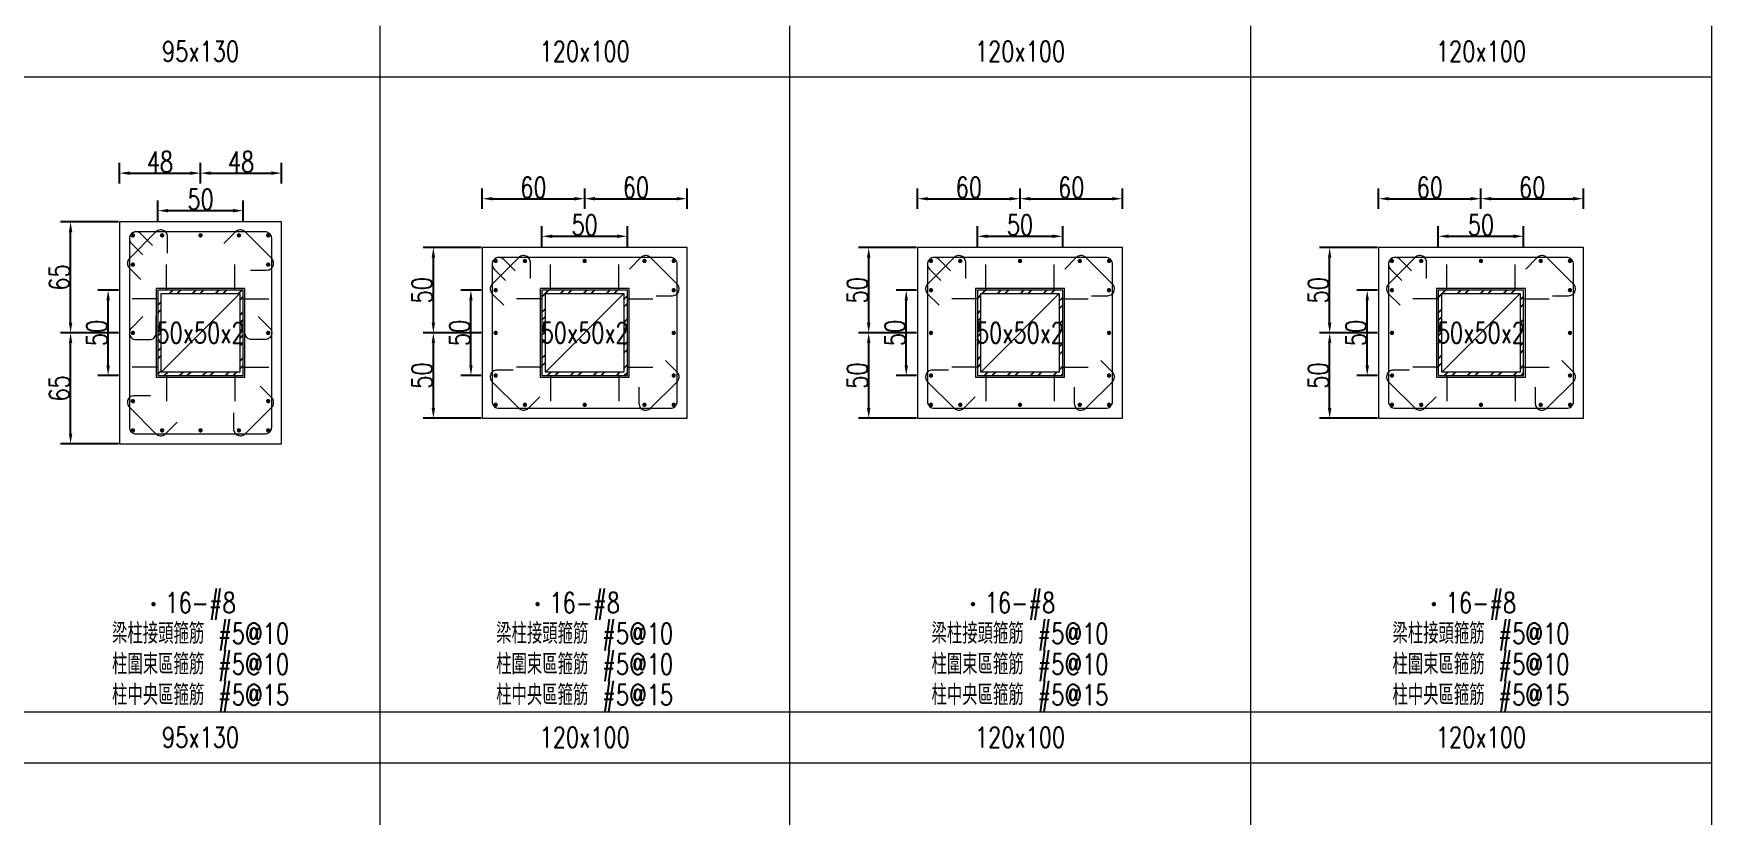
# Model space of a CAD drawing. Header units: millimetres. Extents: x 0 to 3905, y 0 to 8880.
# Drawn here: x 2922 to 3905, y 3989 to 4447 of the extents above; entities that cross this region are included whole.
import ezdxf
from ezdxf.enums import TextEntityAlignment as Align

# ---------------------------------------------------------------- set-up
doc = ezdxf.new("R2010")
doc.units = ezdxf.units.MM
doc.layers.get('DEFPOINTS').update_dxf_attribs({"color": 3})
for name, color, linetype in [('Hatch線', 6, 'Continuous'), ('主筋斷面', 2, 'Continuous'), ('文字-主筋根數', 7, 'Continuous'), ('文字-剪力筋 中央區', 7, 'Continuous'), ('文字-剪力筋-BC', 7, 'Continuous'), ('文字-剪力筋-圍束區', 7, 'Continuous'), ('文字-斷面尺寸', 7, 'Continuous'), ('文字-輔助字', 7, 'Continuous'), ('柱斷面線', 4, 'Continuous'), ('標註字', 4, 'Continuous'), ('箍筋線', 1, 'Continuous'), ('網格線', 7, 'Continuous'), ('鋼柱', 11, 'Continuous')]:
    doc.layers.add(name, color=color, linetype=linetype)
doc.styles.add('note', font='txt.shx', dxfattribs={"width": 0.75, "height": 12})
doc.styles.add('txt', font='txt.shx', dxfattribs={"height": 0.2, "bigfont": 'chineset.shx'})
doc.dimstyles.new('RCAD_DIM', dxfattribs={"dimtxt": 12, "dimasz": 6, "dimexe": 6, "dimexo": 0.625, "dimtad": 1, "dimdec": 0, "dimdsep": 46, "dimtxsty": 'note', "dimcen": 2.5, "dimclrd": 256, "dimclre": 256, "dimclrt": 256, "dimadec": 0, "dimazin": 0, "dimtfac": 1, "dimtmove": 0, "dimatfit": 3, "dimfxl": 0, "dimtolj": 1, "dimarcsym": 0})

# ---------------------------------------------------------------- blocks, each defined once
blk = doc.blocks.new('*D1662')
at = {"layer": 'DEFPOINTS', "color": 0}
for p in [(2995, 4337), (3045, 4343.625), (3045, 4337)]:
    blk.add_point(p, dxfattribs=at)
at = {"layer": '標註字', "lineweight": -2}
for p, q in [((2995, 4337.625), (2995, 4349.625)), ((3045, 4337.625), (3045, 4349.625)), ((3001, 4343.625), (3039, 4343.625))]:
    blk.add_line(p, q, dxfattribs=at)
at = {"layer": '標註字'}
for points in [[(3001, 4344.625), (3001, 4342.625), (2995, 4343.625)], [(3039, 4342.625), (3039, 4344.625), (3045, 4343.625)]]:
    blk.add_solid(points, dxfattribs=at)
at = {"layer": '標註字', "insert": (3020, 4350.25), "char_height": 12, "attachment_point": 5, "style": 'note'}
blk.add_mtext('\\A1;50', dxfattribs=at)
blk = doc.blocks.new('*D1663')
at = {"layer": 'DEFPOINTS', "color": 0}
for p in [(2965.875, 4297), (2972.5, 4297), (2972.5, 4247)]:
    blk.add_point(p, dxfattribs=at)
at = {"layer": '標註字', "lineweight": -2}
for p, q in [((2971.875, 4297), (2959.875, 4297)), ((2965.875, 4253), (2965.875, 4291)), ((2971.875, 4247), (2959.875, 4247))]:
    blk.add_line(p, q, dxfattribs=at)
at = {"layer": '標註字'}
for points in [[(2966.875, 4291), (2964.875, 4291), (2965.875, 4297)], [(2964.875, 4253), (2966.875, 4253), (2965.875, 4247)]]:
    blk.add_solid(points, dxfattribs=at)
at = {"layer": '標註字', "insert": (2959.25, 4272), "char_height": 12, "attachment_point": 5, "rotation": 90, "style": 'note'}
blk.add_mtext('\\A1;50', dxfattribs=at)
blk = doc.blocks.new('*D1664')
at = {"layer": 'DEFPOINTS', "color": 0}
for p in [(3020, 4365.625), (2972.5, 4359), (3020, 4359)]:
    blk.add_point(p, dxfattribs=at)
at = {"layer": '標註字', "lineweight": -2}
for p, q in [((2972.5, 4359.625), (2972.5, 4371.625)), ((2978.5, 4365.625), (3014, 4365.625)), ((3020, 4359.625), (3020, 4371.625))]:
    blk.add_line(p, q, dxfattribs=at)
at = {"layer": '標註字'}
for points in [[(2978.5, 4366.625), (2978.5, 4364.625), (2972.5, 4365.625)], [(3014, 4364.625), (3014, 4366.625), (3020, 4365.625)]]:
    blk.add_solid(points, dxfattribs=at)
at = {"layer": '標註字', "insert": (2996.25, 4372.25), "char_height": 12, "attachment_point": 5, "style": 'note'}
blk.add_mtext('\\A1;48', dxfattribs=at)
blk = doc.blocks.new('*D1665')
at = {"layer": 'DEFPOINTS', "color": 0}
for p in [(3067.5, 4365.625), (3020, 4359), (3067.5, 4359)]:
    blk.add_point(p, dxfattribs=at)
at = {"layer": '標註字', "lineweight": -2}
for p, q in [((3020, 4359.625), (3020, 4371.625)), ((3026, 4365.625), (3061.5, 4365.625)), ((3067.5, 4359.625), (3067.5, 4371.625))]:
    blk.add_line(p, q, dxfattribs=at)
at = {"layer": '標註字'}
for points in [[(3026, 4366.625), (3026, 4364.625), (3020, 4365.625)], [(3061.5, 4364.625), (3061.5, 4366.625), (3067.5, 4365.625)]]:
    blk.add_solid(points, dxfattribs=at)
at = {"layer": '標註字', "insert": (3043.75, 4372.25), "char_height": 12, "attachment_point": 5, "style": 'note'}
blk.add_mtext('\\A1;48', dxfattribs=at)
blk = doc.blocks.new('*D1666')
at = {"layer": 'DEFPOINTS', "color": 0}
for p in [(2943.875, 4272), (2972.5, 4272), (2972.5, 4207)]:
    blk.add_point(p, dxfattribs=at)
at = {"layer": '標註字', "lineweight": -2}
for p, q in [((2971.875, 4272), (2937.875, 4272)), ((2943.875, 4213), (2943.875, 4266)), ((2971.875, 4207), (2937.875, 4207))]:
    blk.add_line(p, q, dxfattribs=at)
at = {"layer": '標註字'}
for points in [[(2944.875, 4266), (2942.875, 4266), (2943.875, 4272)], [(2942.875, 4213), (2944.875, 4213), (2943.875, 4207)]]:
    blk.add_solid(points, dxfattribs=at)
at = {"layer": '標註字', "insert": (2937.25, 4239.5), "char_height": 12, "attachment_point": 5, "rotation": 90, "style": 'note'}
blk.add_mtext('\\A1;65', dxfattribs=at)
blk = doc.blocks.new('*D1667')
at = {"layer": 'DEFPOINTS', "color": 0}
for p in [(2943.875, 4337), (2972.5, 4337), (2972.5, 4272)]:
    blk.add_point(p, dxfattribs=at)
at = {"layer": '標註字', "lineweight": -2}
for p, q in [((2971.875, 4337), (2937.875, 4337)), ((2943.875, 4278), (2943.875, 4331)), ((2971.875, 4272), (2937.875, 4272))]:
    blk.add_line(p, q, dxfattribs=at)
at = {"layer": '標註字'}
for points in [[(2944.875, 4331), (2942.875, 4331), (2943.875, 4337)], [(2942.875, 4278), (2944.875, 4278), (2943.875, 4272)]]:
    blk.add_solid(points, dxfattribs=at)
at = {"layer": '標註字', "insert": (2937.25, 4304.5), "char_height": 12, "attachment_point": 5, "rotation": 90, "style": 'note'}
blk.add_mtext('\\A1;65', dxfattribs=at)
blk = doc.blocks.new('Circle_Filled')
at = {"const_width": 0.5}
blk.add_lwpolyline([(-0.25, 0, 1), (0.25, 0, 1)], format="xyb", close=True, dxfattribs=at)
blk = doc.blocks.new('*D1794')
at = {"layer": 'DEFPOINTS', "color": 0}
for p in [(3270, 4328.625), (3220, 4322), (3270, 4322)]:
    blk.add_point(p, dxfattribs=at)
at = {"layer": '標註字', "lineweight": -2}
for p, q in [((3220, 4322.625), (3220, 4334.625)), ((3270, 4322.625), (3270, 4334.625)), ((3226, 4328.625), (3264, 4328.625))]:
    blk.add_line(p, q, dxfattribs=at)
at = {"layer": '標註字'}
for points in [[(3226, 4329.625), (3226, 4327.625), (3220, 4328.625)], [(3264, 4327.625), (3264, 4329.625), (3270, 4328.625)]]:
    blk.add_solid(points, dxfattribs=at)
at = {"layer": '標註字', "insert": (3245, 4335.25), "char_height": 12, "attachment_point": 5, "style": 'note'}
blk.add_mtext('\\A1;50', dxfattribs=at)
blk = doc.blocks.new('*D1795')
at = {"layer": 'DEFPOINTS', "color": 0}
for p in [(3178.375, 4297), (3185, 4297), (3185, 4247)]:
    blk.add_point(p, dxfattribs=at)
at = {"layer": '標註字', "lineweight": -2}
for p, q in [((3184.375, 4297), (3172.375, 4297)), ((3178.375, 4253), (3178.375, 4291)), ((3184.375, 4247), (3172.375, 4247))]:
    blk.add_line(p, q, dxfattribs=at)
at = {"layer": '標註字'}
for points in [[(3179.375, 4291), (3177.375, 4291), (3178.375, 4297)], [(3177.375, 4253), (3179.375, 4253), (3178.375, 4247)]]:
    blk.add_solid(points, dxfattribs=at)
at = {"layer": '標註字', "insert": (3171.75, 4272), "char_height": 12, "attachment_point": 5, "rotation": 90, "style": 'note'}
blk.add_mtext('\\A1;50', dxfattribs=at)
blk = doc.blocks.new('*D1796')
at = {"layer": 'DEFPOINTS', "color": 0}
for p in [(3245, 4350.625), (3185, 4344), (3245, 4344)]:
    blk.add_point(p, dxfattribs=at)
at = {"layer": '標註字', "lineweight": -2}
for p, q in [((3185, 4344.625), (3185, 4356.625)), ((3245, 4344.625), (3245, 4356.625)), ((3191, 4350.625), (3239, 4350.625))]:
    blk.add_line(p, q, dxfattribs=at)
at = {"layer": '標註字'}
for points in [[(3191, 4351.625), (3191, 4349.625), (3185, 4350.625)], [(3239, 4349.625), (3239, 4351.625), (3245, 4350.625)]]:
    blk.add_solid(points, dxfattribs=at)
at = {"layer": '標註字', "insert": (3215, 4357.25), "char_height": 12, "attachment_point": 5, "style": 'note'}
blk.add_mtext('\\A1;60', dxfattribs=at)
blk = doc.blocks.new('*D1797')
at = {"layer": 'DEFPOINTS', "color": 0}
for p in [(3305, 4350.625), (3245, 4344), (3305, 4344)]:
    blk.add_point(p, dxfattribs=at)
at = {"layer": '標註字', "lineweight": -2}
for p, q in [((3245, 4344.625), (3245, 4356.625)), ((3305, 4344.625), (3305, 4356.625)), ((3251, 4350.625), (3299, 4350.625))]:
    blk.add_line(p, q, dxfattribs=at)
at = {"layer": '標註字'}
for points in [[(3251, 4351.625), (3251, 4349.625), (3245, 4350.625)], [(3299, 4349.625), (3299, 4351.625), (3305, 4350.625)]]:
    blk.add_solid(points, dxfattribs=at)
at = {"layer": '標註字', "insert": (3275, 4357.25), "char_height": 12, "attachment_point": 5, "style": 'note'}
blk.add_mtext('\\A1;60', dxfattribs=at)
blk = doc.blocks.new('*D1798')
at = {"layer": 'DEFPOINTS', "color": 0}
for p in [(3156.375, 4272), (3185, 4272), (3185, 4222)]:
    blk.add_point(p, dxfattribs=at)
at = {"layer": '標註字', "lineweight": -2}
for p, q in [((3184.375, 4272), (3150.375, 4272)), ((3156.375, 4228), (3156.375, 4266)), ((3184.375, 4222), (3150.375, 4222))]:
    blk.add_line(p, q, dxfattribs=at)
at = {"layer": '標註字'}
for points in [[(3157.375, 4266), (3155.375, 4266), (3156.375, 4272)], [(3155.375, 4228), (3157.375, 4228), (3156.375, 4222)]]:
    blk.add_solid(points, dxfattribs=at)
at = {"layer": '標註字', "insert": (3149.75, 4247), "char_height": 12, "attachment_point": 5, "rotation": 90, "style": 'note'}
blk.add_mtext('\\A1;50', dxfattribs=at)
blk = doc.blocks.new('*D1799')
at = {"layer": 'DEFPOINTS', "color": 0}
for p in [(3156.375, 4322), (3185, 4322), (3185, 4272)]:
    blk.add_point(p, dxfattribs=at)
at = {"layer": '標註字', "lineweight": -2}
for p, q in [((3184.375, 4322), (3150.375, 4322)), ((3156.375, 4278), (3156.375, 4316)), ((3184.375, 4272), (3150.375, 4272))]:
    blk.add_line(p, q, dxfattribs=at)
at = {"layer": '標註字'}
for points in [[(3157.375, 4316), (3155.375, 4316), (3156.375, 4322)], [(3155.375, 4278), (3157.375, 4278), (3156.375, 4272)]]:
    blk.add_solid(points, dxfattribs=at)
at = {"layer": '標註字', "insert": (3149.75, 4297), "char_height": 12, "attachment_point": 5, "rotation": 90, "style": 'note'}
blk.add_mtext('\\A1;50', dxfattribs=at)
blk = doc.blocks.new('*D1926')
at = {"layer": 'DEFPOINTS', "color": 0}
for p in [(3525, 4328.625), (3475, 4322), (3525, 4322)]:
    blk.add_point(p, dxfattribs=at)
at = {"layer": '標註字', "lineweight": -2}
for p, q in [((3475, 4322.625), (3475, 4334.625)), ((3525, 4322.625), (3525, 4334.625)), ((3481, 4328.625), (3519, 4328.625))]:
    blk.add_line(p, q, dxfattribs=at)
at = {"layer": '標註字'}
for points in [[(3481, 4329.625), (3481, 4327.625), (3475, 4328.625)], [(3519, 4327.625), (3519, 4329.625), (3525, 4328.625)]]:
    blk.add_solid(points, dxfattribs=at)
at = {"layer": '標註字', "insert": (3500, 4335.25), "char_height": 12, "attachment_point": 5, "style": 'note'}
blk.add_mtext('\\A1;50', dxfattribs=at)
blk = doc.blocks.new('*D1927')
at = {"layer": 'DEFPOINTS', "color": 0}
for p in [(3433.375, 4297), (3440, 4297), (3440, 4247)]:
    blk.add_point(p, dxfattribs=at)
at = {"layer": '標註字', "lineweight": -2}
for p, q in [((3439.375, 4297), (3427.375, 4297)), ((3433.375, 4253), (3433.375, 4291)), ((3439.375, 4247), (3427.375, 4247))]:
    blk.add_line(p, q, dxfattribs=at)
at = {"layer": '標註字'}
for points in [[(3434.375, 4291), (3432.375, 4291), (3433.375, 4297)], [(3432.375, 4253), (3434.375, 4253), (3433.375, 4247)]]:
    blk.add_solid(points, dxfattribs=at)
at = {"layer": '標註字', "insert": (3426.75, 4272), "char_height": 12, "attachment_point": 5, "rotation": 90, "style": 'note'}
blk.add_mtext('\\A1;50', dxfattribs=at)
blk = doc.blocks.new('*D1928')
at = {"layer": 'DEFPOINTS', "color": 0}
for p in [(3500, 4350.625), (3440, 4344), (3500, 4344)]:
    blk.add_point(p, dxfattribs=at)
at = {"layer": '標註字', "lineweight": -2}
for p, q in [((3440, 4344.625), (3440, 4356.625)), ((3500, 4344.625), (3500, 4356.625)), ((3446, 4350.625), (3494, 4350.625))]:
    blk.add_line(p, q, dxfattribs=at)
at = {"layer": '標註字'}
for points in [[(3446, 4351.625), (3446, 4349.625), (3440, 4350.625)], [(3494, 4349.625), (3494, 4351.625), (3500, 4350.625)]]:
    blk.add_solid(points, dxfattribs=at)
at = {"layer": '標註字', "insert": (3470, 4357.25), "char_height": 12, "attachment_point": 5, "style": 'note'}
blk.add_mtext('\\A1;60', dxfattribs=at)
blk = doc.blocks.new('*D1929')
at = {"layer": 'DEFPOINTS', "color": 0}
for p in [(3560, 4350.625), (3500, 4344), (3560, 4344)]:
    blk.add_point(p, dxfattribs=at)
at = {"layer": '標註字', "lineweight": -2}
for p, q in [((3500, 4344.625), (3500, 4356.625)), ((3560, 4344.625), (3560, 4356.625)), ((3506, 4350.625), (3554, 4350.625))]:
    blk.add_line(p, q, dxfattribs=at)
at = {"layer": '標註字'}
for points in [[(3506, 4351.625), (3506, 4349.625), (3500, 4350.625)], [(3554, 4349.625), (3554, 4351.625), (3560, 4350.625)]]:
    blk.add_solid(points, dxfattribs=at)
at = {"layer": '標註字', "insert": (3530, 4357.25), "char_height": 12, "attachment_point": 5, "style": 'note'}
blk.add_mtext('\\A1;60', dxfattribs=at)
blk = doc.blocks.new('*D1930')
at = {"layer": 'DEFPOINTS', "color": 0}
for p in [(3411.375, 4272), (3440, 4272), (3440, 4222)]:
    blk.add_point(p, dxfattribs=at)
at = {"layer": '標註字', "lineweight": -2}
for p, q in [((3439.375, 4272), (3405.375, 4272)), ((3411.375, 4228), (3411.375, 4266)), ((3439.375, 4222), (3405.375, 4222))]:
    blk.add_line(p, q, dxfattribs=at)
at = {"layer": '標註字'}
for points in [[(3412.375, 4266), (3410.375, 4266), (3411.375, 4272)], [(3410.375, 4228), (3412.375, 4228), (3411.375, 4222)]]:
    blk.add_solid(points, dxfattribs=at)
at = {"layer": '標註字', "insert": (3404.75, 4247), "char_height": 12, "attachment_point": 5, "rotation": 90, "style": 'note'}
blk.add_mtext('\\A1;50', dxfattribs=at)
blk = doc.blocks.new('*D1931')
at = {"layer": 'DEFPOINTS', "color": 0}
for p in [(3411.375, 4322), (3440, 4322), (3440, 4272)]:
    blk.add_point(p, dxfattribs=at)
at = {"layer": '標註字', "lineweight": -2}
for p, q in [((3439.375, 4322), (3405.375, 4322)), ((3411.375, 4278), (3411.375, 4316)), ((3439.375, 4272), (3405.375, 4272))]:
    blk.add_line(p, q, dxfattribs=at)
at = {"layer": '標註字'}
for points in [[(3412.375, 4316), (3410.375, 4316), (3411.375, 4322)], [(3410.375, 4278), (3412.375, 4278), (3411.375, 4272)]]:
    blk.add_solid(points, dxfattribs=at)
at = {"layer": '標註字', "insert": (3404.75, 4297), "char_height": 12, "attachment_point": 5, "rotation": 90, "style": 'note'}
blk.add_mtext('\\A1;50', dxfattribs=at)
blk = doc.blocks.new('*D2058')
at = {"layer": 'DEFPOINTS', "color": 0}
for p in [(3795, 4328.625), (3745, 4322), (3795, 4322)]:
    blk.add_point(p, dxfattribs=at)
at = {"layer": '標註字', "lineweight": -2}
for p, q in [((3745, 4322.625), (3745, 4334.625)), ((3795, 4322.625), (3795, 4334.625)), ((3751, 4328.625), (3789, 4328.625))]:
    blk.add_line(p, q, dxfattribs=at)
at = {"layer": '標註字'}
for points in [[(3751, 4329.625), (3751, 4327.625), (3745, 4328.625)], [(3789, 4327.625), (3789, 4329.625), (3795, 4328.625)]]:
    blk.add_solid(points, dxfattribs=at)
at = {"layer": '標註字', "insert": (3770, 4335.25), "char_height": 12, "attachment_point": 5, "style": 'note'}
blk.add_mtext('\\A1;50', dxfattribs=at)
blk = doc.blocks.new('*D2059')
at = {"layer": 'DEFPOINTS', "color": 0}
for p in [(3703.375, 4297), (3710, 4297), (3710, 4247)]:
    blk.add_point(p, dxfattribs=at)
at = {"layer": '標註字', "lineweight": -2}
for p, q in [((3709.375, 4297), (3697.375, 4297)), ((3703.375, 4253), (3703.375, 4291)), ((3709.375, 4247), (3697.375, 4247))]:
    blk.add_line(p, q, dxfattribs=at)
at = {"layer": '標註字'}
for points in [[(3704.375, 4291), (3702.375, 4291), (3703.375, 4297)], [(3702.375, 4253), (3704.375, 4253), (3703.375, 4247)]]:
    blk.add_solid(points, dxfattribs=at)
at = {"layer": '標註字', "insert": (3696.75, 4272), "char_height": 12, "attachment_point": 5, "rotation": 90, "style": 'note'}
blk.add_mtext('\\A1;50', dxfattribs=at)
blk = doc.blocks.new('*D2060')
at = {"layer": 'DEFPOINTS', "color": 0}
for p in [(3770, 4350.625), (3710, 4344), (3770, 4344)]:
    blk.add_point(p, dxfattribs=at)
at = {"layer": '標註字', "lineweight": -2}
for p, q in [((3710, 4344.625), (3710, 4356.625)), ((3770, 4344.625), (3770, 4356.625)), ((3716, 4350.625), (3764, 4350.625))]:
    blk.add_line(p, q, dxfattribs=at)
at = {"layer": '標註字'}
for points in [[(3716, 4351.625), (3716, 4349.625), (3710, 4350.625)], [(3764, 4349.625), (3764, 4351.625), (3770, 4350.625)]]:
    blk.add_solid(points, dxfattribs=at)
at = {"layer": '標註字', "insert": (3740, 4357.25), "char_height": 12, "attachment_point": 5, "style": 'note'}
blk.add_mtext('\\A1;60', dxfattribs=at)
blk = doc.blocks.new('*D2061')
at = {"layer": 'DEFPOINTS', "color": 0}
for p in [(3830, 4350.625), (3770, 4344), (3830, 4344)]:
    blk.add_point(p, dxfattribs=at)
at = {"layer": '標註字', "lineweight": -2}
for p, q in [((3770, 4344.625), (3770, 4356.625)), ((3830, 4344.625), (3830, 4356.625)), ((3776, 4350.625), (3824, 4350.625))]:
    blk.add_line(p, q, dxfattribs=at)
at = {"layer": '標註字'}
for points in [[(3776, 4351.625), (3776, 4349.625), (3770, 4350.625)], [(3824, 4349.625), (3824, 4351.625), (3830, 4350.625)]]:
    blk.add_solid(points, dxfattribs=at)
at = {"layer": '標註字', "insert": (3800, 4357.25), "char_height": 12, "attachment_point": 5, "style": 'note'}
blk.add_mtext('\\A1;60', dxfattribs=at)
blk = doc.blocks.new('*D2062')
at = {"layer": 'DEFPOINTS', "color": 0}
for p in [(3681.375, 4272), (3710, 4272), (3710, 4222)]:
    blk.add_point(p, dxfattribs=at)
at = {"layer": '標註字', "lineweight": -2}
for p, q in [((3709.375, 4272), (3675.375, 4272)), ((3681.375, 4228), (3681.375, 4266)), ((3709.375, 4222), (3675.375, 4222))]:
    blk.add_line(p, q, dxfattribs=at)
at = {"layer": '標註字'}
for points in [[(3682.375, 4266), (3680.375, 4266), (3681.375, 4272)], [(3680.375, 4228), (3682.375, 4228), (3681.375, 4222)]]:
    blk.add_solid(points, dxfattribs=at)
at = {"layer": '標註字', "insert": (3674.75, 4247), "char_height": 12, "attachment_point": 5, "rotation": 90, "style": 'note'}
blk.add_mtext('\\A1;50', dxfattribs=at)
blk = doc.blocks.new('*D2063')
at = {"layer": 'DEFPOINTS', "color": 0}
for p in [(3681.375, 4322), (3710, 4322), (3710, 4272)]:
    blk.add_point(p, dxfattribs=at)
at = {"layer": '標註字', "lineweight": -2}
for p, q in [((3709.375, 4322), (3675.375, 4322)), ((3681.375, 4278), (3681.375, 4316)), ((3709.375, 4272), (3675.375, 4272))]:
    blk.add_line(p, q, dxfattribs=at)
at = {"layer": '標註字'}
for points in [[(3682.375, 4316), (3680.375, 4316), (3681.375, 4322)], [(3680.375, 4278), (3682.375, 4278), (3681.375, 4272)]]:
    blk.add_solid(points, dxfattribs=at)
at = {"layer": '標註字', "insert": (3674.75, 4297), "char_height": 12, "attachment_point": 5, "rotation": 90, "style": 'note'}
blk.add_mtext('\\A1;50', dxfattribs=at)

msp = doc.modelspace()

# ---------------------------------------------------------------- hatches: boundary and pattern name
at = {"layer": 'Hatch線'}
h = msp.add_hatch(dxfattribs=at)
h.set_pattern_fill('ANSI32', color=256, style=0)
h.paths.add_polyline_path([(2995, 4247), (3045, 4247), (3045, 4297), (2995, 4297)], flags=17)
h.paths.add_polyline_path([(2997, 4249), (2997, 4295), (3043, 4295), (3043, 4249)])
h = msp.add_hatch(dxfattribs=at)
h.set_pattern_fill('ANSI32', color=256, style=0)
h.paths.add_polyline_path([(3220, 4247), (3270, 4247), (3270, 4297), (3220, 4297)], flags=17)
h.paths.add_polyline_path([(3222, 4249), (3222, 4295), (3268, 4295), (3268, 4249)])
h = msp.add_hatch(dxfattribs=at)
h.set_pattern_fill('ANSI32', color=256, style=0)
h.paths.add_polyline_path([(3475, 4247), (3525, 4247), (3525, 4297), (3475, 4297)], flags=17)
h.paths.add_polyline_path([(3477, 4249), (3477, 4295), (3523, 4295), (3523, 4249)])
h = msp.add_hatch(dxfattribs=at)
h.set_pattern_fill('ANSI32', color=256, style=0)
h.paths.add_polyline_path([(3745, 4247), (3795, 4247), (3795, 4297), (3745, 4297)], flags=17)
h.paths.add_polyline_path([(3747, 4249), (3747, 4295), (3793, 4295), (3793, 4249)])

# ---------------------------------------------------------------- linework, layer by layer
at = {"layer": 'DEFPOINTS', "lineweight": 5}
for points in [[(3000, 4297), (3000, 4312)], [(3040, 4297), (3040, 4312)], [(3225, 4297), (3225, 4312)], [(3265, 4297), (3265, 4312)], [(3480, 4297), (3480, 4312)], [(3520, 4297), (3520, 4312)], [(3750, 4297), (3750, 4312)], [(3790, 4297), (3790, 4312)], [(2995, 4246), (3046, 4246), (3046, 4298), (2994, 4298), (2994, 4246), (2995, 4246)], [(2997, 4249), (3043, 4295)], [(3220, 4246), (3271, 4246), (3271, 4298), (3219, 4298), (3219, 4246), (3220, 4246)], [(3222, 4249), (3268, 4295)], [(3475, 4246), (3526, 4246), (3526, 4298), (3474, 4298), (3474, 4246), (3475, 4246)], [(3477, 4249), (3523, 4295)], [(3745, 4246), (3796, 4246), (3796, 4298), (3744, 4298), (3744, 4246), (3745, 4246)], [(3747, 4249), (3793, 4295)], [(2995, 4292), (2980, 4292)], [(3045, 4292), (3060, 4292)], [(3220, 4292), (3205, 4292)], [(3270, 4292), (3285, 4292)], [(3475, 4292), (3460, 4292)], [(3525, 4292), (3540, 4292)], [(3745, 4292), (3730, 4292)], [(3795, 4292), (3810, 4292)], [(2995, 4252), (2980, 4252)], [(3000, 4247), (3000, 4232)], [(3040, 4247), (3040, 4232)], [(3045, 4252), (3060, 4252)], [(3220, 4252), (3205, 4252)], [(3225, 4247), (3225, 4232)], [(3265, 4247), (3265, 4232)], [(3270, 4252), (3285, 4252)], [(3475, 4252), (3460, 4252)], [(3480, 4247), (3480, 4232)], [(3520, 4247), (3520, 4232)], [(3525, 4252), (3540, 4252)], [(3745, 4252), (3730, 4252)], [(3750, 4247), (3750, 4232)], [(3790, 4247), (3790, 4232)], [(3795, 4252), (3810, 4252)]]:
    msp.add_lwpolyline(points, dxfattribs=at)
at = {"layer": '柱斷面線', "lineweight": 5}
for points in [[(2972.5, 4207), (3067.5, 4207), (3067.5, 4337), (2972.5, 4337), (2972.5, 4207)], [(3185, 4222), (3305, 4222), (3305, 4322), (3185, 4322), (3185, 4222)], [(3440, 4222), (3560, 4222), (3560, 4322), (3440, 4322), (3440, 4222)], [(3710, 4222), (3830, 4222), (3830, 4322), (3710, 4322), (3710, 4222)]]:
    msp.add_lwpolyline(points, dxfattribs=at)
at = {"layer": '箍筋線', "lineweight": 5}
for points in [[(3000.69, 4318.81), (3000.69, 4328.35), (3000.63, 4329.02), (3000.46, 4329.66), (3000.19, 4330.27), (2999.82, 4330.83), (2999.36, 4331.32), (2998.83, 4331.72), (2998.23, 4332.02), (2997.6, 4332.23), (2996.93, 4332.32), (2996.27, 4332.3), (2995.61, 4332.17), (2994.99, 4331.93), (2994.41, 4331.59), (2993.9, 4331.16), (2978.34, 4315.6), (2977.89, 4315.07), (2977.55, 4314.47), (2977.31, 4313.82), (2977.19, 4313.13), (2977.19, 4312.44), (2977.31, 4311.76), (2977.55, 4311.11), (2977.89, 4310.51), (2978.34, 4309.98), (2985.08, 4303.23)], [(2991.83, 4323.29), (2985.08, 4330.04), (2984.57, 4330.47), (2983.99, 4330.81), (2983.37, 4331.05), (2982.72, 4331.18), (2982.05, 4331.2), (2981.39, 4331.11), (2980.75, 4330.9), (2980.16, 4330.6), (2979.62, 4330.19), (2979.16, 4329.71), (2978.79, 4329.15), (2978.52, 4328.54), (2978.35, 4327.9), (2978.29, 4327.23), (2978.29, 4216.77), (2978.36, 4216.08), (2978.53, 4215.41), (2978.83, 4214.78), (2979.22, 4214.21), (2979.71, 4213.72), (2980.28, 4213.33), (2980.91, 4213.03), (2981.58, 4212.86), (2982.27, 4212.79), (3057.73, 4212.79), (3058.42, 4212.86), (3059.09, 4213.03), (3059.72, 4213.33), (3060.29, 4213.72), (3060.78, 4214.21), (3061.17, 4214.78), (3061.47, 4215.41), (3061.64, 4216.08), (3061.71, 4216.77), (3061.71, 4327.23), (3061.64, 4327.92), (3061.47, 4328.59), (3061.17, 4329.22), (3060.78, 4329.79), (3060.29, 4330.28), (3059.72, 4330.67), (3059.09, 4330.97), (3058.42, 4331.14), (3057.73, 4331.21), (2982.27, 4331.21), (2981.6, 4331.15), (2980.96, 4330.98), (2980.35, 4330.71), (2979.79, 4330.34), (2979.31, 4329.88), (2978.9, 4329.34), (2978.6, 4328.75), (2978.39, 4328.11), (2978.3, 4327.45), (2978.32, 4326.78), (2978.45, 4326.13), (2978.69, 4325.51), (2979.03, 4324.93), (2979.46, 4324.42), (2986.21, 4317.67)], [(3049.31, 4308.81), (3058.85, 4308.81), (3059.52, 4308.87), (3060.16, 4309.04), (3060.77, 4309.31), (3061.33, 4309.68), (3061.82, 4310.14), (3062.22, 4310.67), (3062.52, 4311.27), (3062.73, 4311.9), (3062.82, 4312.57), (3062.8, 4313.23), (3062.67, 4313.89), (3062.43, 4314.51), (3062.09, 4315.09), (3061.66, 4315.6), (3046.1, 4331.16), (3045.57, 4331.61), (3044.97, 4331.95), (3044.32, 4332.19), (3043.63, 4332.31), (3042.94, 4332.31), (3042.26, 4332.19), (3041.61, 4331.95), (3041.01, 4331.61), (3040.48, 4331.16), (3033.73, 4324.42)], [(3213.19, 4303.81), (3213.19, 4313.35), (3213.13, 4314.02), (3212.96, 4314.66), (3212.69, 4315.27), (3212.32, 4315.83), (3211.86, 4316.32), (3211.33, 4316.72), (3210.73, 4317.02), (3210.1, 4317.23), (3209.43, 4317.32), (3208.77, 4317.3), (3208.11, 4317.17), (3207.49, 4316.93), (3206.91, 4316.59), (3206.4, 4316.16), (3190.84, 4300.6), (3190.39, 4300.07), (3190.05, 4299.47), (3189.81, 4298.82), (3189.69, 4298.13), (3189.69, 4297.44), (3189.81, 4296.76), (3190.05, 4296.11), (3190.39, 4295.51), (3190.84, 4294.98), (3197.58, 4288.23)], [(3204.33, 4308.29), (3197.58, 4315.04), (3197.07, 4315.47), (3196.49, 4315.81), (3195.87, 4316.05), (3195.22, 4316.18), (3194.55, 4316.2), (3193.89, 4316.11), (3193.25, 4315.9), (3192.66, 4315.6), (3192.12, 4315.19), (3191.66, 4314.71), (3191.29, 4314.15), (3191.02, 4313.54), (3190.85, 4312.9), (3190.79, 4312.23), (3190.79, 4231.77), (3190.86, 4231.08), (3191.03, 4230.41), (3191.33, 4229.78), (3191.72, 4229.21), (3192.21, 4228.72), (3192.78, 4228.33), (3193.41, 4228.03), (3194.08, 4227.86), (3194.77, 4227.79), (3295.23, 4227.79), (3295.92, 4227.86), (3296.59, 4228.03), (3297.22, 4228.33), (3297.79, 4228.72), (3298.28, 4229.21), (3298.67, 4229.78), (3298.97, 4230.41), (3299.14, 4231.08), (3299.21, 4231.77), (3299.21, 4312.23), (3299.14, 4312.92), (3298.97, 4313.59), (3298.67, 4314.22), (3298.28, 4314.79), (3297.79, 4315.28), (3297.22, 4315.67), (3296.59, 4315.97), (3295.92, 4316.14), (3295.23, 4316.21), (3194.77, 4316.21), (3194.1, 4316.15), (3193.46, 4315.98), (3192.85, 4315.71), (3192.29, 4315.34), (3191.81, 4314.88), (3191.4, 4314.34), (3191.1, 4313.75), (3190.89, 4313.11), (3190.8, 4312.45), (3190.82, 4311.78), (3190.95, 4311.13), (3191.19, 4310.51), (3191.53, 4309.93), (3191.96, 4309.42), (3198.71, 4302.67)], [(3286.81, 4293.81), (3296.35, 4293.81), (3297.02, 4293.87), (3297.66, 4294.04), (3298.27, 4294.31), (3298.83, 4294.68), (3299.32, 4295.14), (3299.72, 4295.67), (3300.02, 4296.27), (3300.23, 4296.9), (3300.32, 4297.57), (3300.3, 4298.23), (3300.17, 4298.89), (3299.93, 4299.51), (3299.59, 4300.09), (3299.16, 4300.6), (3283.6, 4316.16), (3283.07, 4316.61), (3282.47, 4316.95), (3281.82, 4317.19), (3281.13, 4317.31), (3280.44, 4317.31), (3279.76, 4317.19), (3279.11, 4316.95), (3278.51, 4316.61), (3277.98, 4316.16), (3271.23, 4309.42)], [(3468.19, 4303.81), (3468.19, 4313.35), (3468.13, 4314.02), (3467.96, 4314.66), (3467.69, 4315.27), (3467.32, 4315.83), (3466.86, 4316.32), (3466.33, 4316.72), (3465.73, 4317.02), (3465.1, 4317.23), (3464.43, 4317.32), (3463.77, 4317.3), (3463.11, 4317.17), (3462.49, 4316.93), (3461.91, 4316.59), (3461.4, 4316.16), (3445.84, 4300.6), (3445.39, 4300.07), (3445.05, 4299.47), (3444.81, 4298.82), (3444.69, 4298.13), (3444.69, 4297.44), (3444.81, 4296.76), (3445.05, 4296.11), (3445.39, 4295.51), (3445.84, 4294.98), (3452.58, 4288.23)], [(3459.33, 4308.29), (3452.58, 4315.04), (3452.07, 4315.47), (3451.49, 4315.81), (3450.87, 4316.05), (3450.22, 4316.18), (3449.55, 4316.2), (3448.89, 4316.11), (3448.25, 4315.9), (3447.66, 4315.6), (3447.12, 4315.19), (3446.66, 4314.71), (3446.29, 4314.15), (3446.02, 4313.54), (3445.85, 4312.9), (3445.79, 4312.23), (3445.79, 4231.77), (3445.86, 4231.08), (3446.03, 4230.41), (3446.33, 4229.78), (3446.72, 4229.21), (3447.21, 4228.72), (3447.78, 4228.33), (3448.41, 4228.03), (3449.08, 4227.86), (3449.77, 4227.79), (3550.23, 4227.79), (3550.92, 4227.86), (3551.59, 4228.03), (3552.22, 4228.33), (3552.79, 4228.72), (3553.28, 4229.21), (3553.67, 4229.78), (3553.97, 4230.41), (3554.14, 4231.08), (3554.21, 4231.77), (3554.21, 4312.23), (3554.14, 4312.92), (3553.97, 4313.59), (3553.67, 4314.22), (3553.28, 4314.79), (3552.79, 4315.28), (3552.22, 4315.67), (3551.59, 4315.97), (3550.92, 4316.14), (3550.23, 4316.21), (3449.77, 4316.21), (3449.1, 4316.15), (3448.46, 4315.98), (3447.85, 4315.71), (3447.29, 4315.34), (3446.81, 4314.88), (3446.4, 4314.34), (3446.1, 4313.75), (3445.89, 4313.11), (3445.8, 4312.45), (3445.82, 4311.78), (3445.95, 4311.13), (3446.19, 4310.51), (3446.53, 4309.93), (3446.96, 4309.42), (3453.71, 4302.67)], [(3541.81, 4293.81), (3551.35, 4293.81), (3552.02, 4293.87), (3552.66, 4294.04), (3553.27, 4294.31), (3553.83, 4294.68), (3554.32, 4295.14), (3554.72, 4295.67), (3555.02, 4296.27), (3555.23, 4296.9), (3555.32, 4297.57), (3555.3, 4298.23), (3555.17, 4298.89), (3554.93, 4299.51), (3554.59, 4300.09), (3554.16, 4300.6), (3538.6, 4316.16), (3538.07, 4316.61), (3537.47, 4316.95), (3536.82, 4317.19), (3536.13, 4317.31), (3535.44, 4317.31), (3534.76, 4317.19), (3534.11, 4316.95), (3533.51, 4316.61), (3532.98, 4316.16), (3526.23, 4309.42)], [(3738.19, 4303.81), (3738.19, 4313.35), (3738.13, 4314.02), (3737.96, 4314.66), (3737.69, 4315.27), (3737.32, 4315.83), (3736.86, 4316.32), (3736.33, 4316.72), (3735.73, 4317.02), (3735.1, 4317.23), (3734.43, 4317.32), (3733.77, 4317.3), (3733.11, 4317.17), (3732.49, 4316.93), (3731.91, 4316.59), (3731.4, 4316.16), (3715.84, 4300.6), (3715.39, 4300.07), (3715.05, 4299.47), (3714.81, 4298.82), (3714.69, 4298.13), (3714.69, 4297.44), (3714.81, 4296.76), (3715.05, 4296.11), (3715.39, 4295.51), (3715.84, 4294.98), (3722.58, 4288.23)], [(3729.33, 4308.29), (3722.58, 4315.04), (3722.07, 4315.47), (3721.49, 4315.81), (3720.87, 4316.05), (3720.22, 4316.18), (3719.55, 4316.2), (3718.89, 4316.11), (3718.25, 4315.9), (3717.66, 4315.6), (3717.12, 4315.19), (3716.66, 4314.71), (3716.29, 4314.15), (3716.02, 4313.54), (3715.85, 4312.9), (3715.79, 4312.23), (3715.79, 4231.77), (3715.86, 4231.08), (3716.03, 4230.41), (3716.33, 4229.78), (3716.72, 4229.21), (3717.21, 4228.72), (3717.78, 4228.33), (3718.41, 4228.03), (3719.08, 4227.86), (3719.77, 4227.79), (3820.23, 4227.79), (3820.92, 4227.86), (3821.59, 4228.03), (3822.22, 4228.33), (3822.79, 4228.72), (3823.28, 4229.21), (3823.67, 4229.78), (3823.97, 4230.41), (3824.14, 4231.08), (3824.21, 4231.77), (3824.21, 4312.23), (3824.14, 4312.92), (3823.97, 4313.59), (3823.67, 4314.22), (3823.28, 4314.79), (3822.79, 4315.28), (3822.22, 4315.67), (3821.59, 4315.97), (3820.92, 4316.14), (3820.23, 4316.21), (3719.77, 4316.21), (3719.1, 4316.15), (3718.46, 4315.98), (3717.85, 4315.71), (3717.29, 4315.34), (3716.81, 4314.88), (3716.4, 4314.34), (3716.1, 4313.75), (3715.89, 4313.11), (3715.8, 4312.45), (3715.82, 4311.78), (3715.95, 4311.13), (3716.19, 4310.51), (3716.53, 4309.93), (3716.96, 4309.42), (3723.71, 4302.67)], [(3811.81, 4293.81), (3821.35, 4293.81), (3822.02, 4293.87), (3822.66, 4294.04), (3823.27, 4294.31), (3823.83, 4294.68), (3824.32, 4295.14), (3824.72, 4295.67), (3825.02, 4296.27), (3825.23, 4296.9), (3825.32, 4297.57), (3825.3, 4298.23), (3825.17, 4298.89), (3824.93, 4299.51), (3824.59, 4300.09), (3824.16, 4300.6), (3808.6, 4316.16), (3808.07, 4316.61), (3807.47, 4316.95), (3806.82, 4317.19), (3806.13, 4317.31), (3805.44, 4317.31), (3804.76, 4317.19), (3804.11, 4316.95), (3803.51, 4316.61), (3802.98, 4316.16), (3796.23, 4309.42)], [(2986.21, 4281.56), (2979.46, 4274.81), (2979.03, 4274.3), (2978.69, 4273.72), (2978.45, 4273.1), (2978.32, 4272.45), (2978.3, 4271.78), (2978.39, 4271.12), (2978.6, 4270.48), (2978.9, 4269.89), (2979.31, 4269.35), (2979.79, 4268.89), (2980.35, 4268.52), (2980.96, 4268.25), (2981.6, 4268.08), (2982.27, 4268.03), (2990.02, 4268.03), (2990.72, 4268.09), (2991.38, 4268.26), (2992.01, 4268.56), (2992.58, 4268.95), (2993.07, 4269.44), (2993.47, 4270.01), (2993.76, 4270.64), (2993.94, 4271.31), (2994, 4272), (2994, 4281.54)], [(3053.79, 4281.56), (3060.54, 4274.81), (3060.97, 4274.3), (3061.31, 4273.72), (3061.55, 4273.1), (3061.68, 4272.45), (3061.7, 4271.78), (3061.61, 4271.12), (3061.4, 4270.48), (3061.1, 4269.89), (3060.69, 4269.35), (3060.21, 4268.89), (3059.65, 4268.52), (3059.04, 4268.25), (3058.4, 4268.08), (3057.73, 4268.03), (3049.98, 4268.03), (3049.28, 4268.09), (3048.62, 4268.26), (3047.99, 4268.56), (3047.42, 4268.95), (3046.93, 4269.44), (3046.53, 4270.01), (3046.24, 4270.64), (3046.06, 4271.31), (3046, 4272), (3046, 4281.54)], [(3276.81, 4240.19), (3276.81, 4230.65), (3276.87, 4229.98), (3277.04, 4229.34), (3277.31, 4228.73), (3277.68, 4228.17), (3278.14, 4227.68), (3278.67, 4227.28), (3279.27, 4226.98), (3279.9, 4226.77), (3280.57, 4226.68), (3281.23, 4226.7), (3281.89, 4226.83), (3282.51, 4227.07), (3283.09, 4227.41), (3283.6, 4227.84), (3299.16, 4243.4), (3299.61, 4243.93), (3299.95, 4244.53), (3300.19, 4245.18), (3300.31, 4245.87), (3300.31, 4246.56), (3300.19, 4247.24), (3299.95, 4247.89), (3299.61, 4248.49), (3299.16, 4249.02), (3292.42, 4255.77)], [(3531.81, 4240.19), (3531.81, 4230.65), (3531.87, 4229.98), (3532.04, 4229.34), (3532.31, 4228.73), (3532.68, 4228.17), (3533.14, 4227.68), (3533.67, 4227.28), (3534.27, 4226.98), (3534.9, 4226.77), (3535.57, 4226.68), (3536.23, 4226.7), (3536.89, 4226.83), (3537.51, 4227.07), (3538.09, 4227.41), (3538.6, 4227.84), (3554.16, 4243.4), (3554.61, 4243.93), (3554.95, 4244.53), (3555.19, 4245.18), (3555.31, 4245.87), (3555.31, 4246.56), (3555.19, 4247.24), (3554.95, 4247.89), (3554.61, 4248.49), (3554.16, 4249.02), (3547.42, 4255.77)], [(3801.81, 4240.19), (3801.81, 4230.65), (3801.87, 4229.98), (3802.04, 4229.34), (3802.31, 4228.73), (3802.68, 4228.17), (3803.14, 4227.68), (3803.67, 4227.28), (3804.27, 4226.98), (3804.9, 4226.77), (3805.57, 4226.68), (3806.23, 4226.7), (3806.89, 4226.83), (3807.51, 4227.07), (3808.09, 4227.41), (3808.6, 4227.84), (3824.16, 4243.4), (3824.61, 4243.93), (3824.95, 4244.53), (3825.19, 4245.18), (3825.31, 4245.87), (3825.31, 4246.56), (3825.19, 4247.24), (3824.95, 4247.89), (3824.61, 4248.49), (3824.16, 4249.02), (3817.42, 4255.77)], [(3203.19, 4250.19), (3193.65, 4250.19), (3192.98, 4250.13), (3192.34, 4249.96), (3191.73, 4249.69), (3191.17, 4249.32), (3190.68, 4248.86), (3190.28, 4248.33), (3189.98, 4247.73), (3189.77, 4247.1), (3189.68, 4246.43), (3189.7, 4245.77), (3189.83, 4245.11), (3190.07, 4244.49), (3190.41, 4243.91), (3190.84, 4243.4), (3206.4, 4227.84), (3206.93, 4227.39), (3207.53, 4227.05), (3208.18, 4226.81), (3208.87, 4226.69), (3209.56, 4226.69), (3210.24, 4226.81), (3210.89, 4227.05), (3211.49, 4227.39), (3212.02, 4227.84), (3218.77, 4234.58)], [(3458.19, 4250.19), (3448.65, 4250.19), (3447.98, 4250.13), (3447.34, 4249.96), (3446.73, 4249.69), (3446.17, 4249.32), (3445.68, 4248.86), (3445.28, 4248.33), (3444.98, 4247.73), (3444.77, 4247.1), (3444.68, 4246.43), (3444.7, 4245.77), (3444.83, 4245.11), (3445.07, 4244.49), (3445.41, 4243.91), (3445.84, 4243.4), (3461.4, 4227.84), (3461.93, 4227.39), (3462.53, 4227.05), (3463.18, 4226.81), (3463.87, 4226.69), (3464.56, 4226.69), (3465.24, 4226.81), (3465.89, 4227.05), (3466.49, 4227.39), (3467.02, 4227.84), (3473.77, 4234.58)], [(3728.19, 4250.19), (3718.65, 4250.19), (3717.98, 4250.13), (3717.34, 4249.96), (3716.73, 4249.69), (3716.17, 4249.32), (3715.68, 4248.86), (3715.28, 4248.33), (3714.98, 4247.73), (3714.77, 4247.1), (3714.68, 4246.43), (3714.7, 4245.77), (3714.83, 4245.11), (3715.07, 4244.49), (3715.41, 4243.91), (3715.84, 4243.4), (3731.4, 4227.84), (3731.93, 4227.39), (3732.53, 4227.05), (3733.18, 4226.81), (3733.87, 4226.69), (3734.56, 4226.69), (3735.24, 4226.81), (3735.89, 4227.05), (3736.49, 4227.39), (3737.02, 4227.84), (3743.77, 4234.58)], [(3039.31, 4225.19), (3039.31, 4215.65), (3039.37, 4214.98), (3039.54, 4214.34), (3039.81, 4213.73), (3040.18, 4213.17), (3040.64, 4212.68), (3041.17, 4212.28), (3041.77, 4211.98), (3042.4, 4211.77), (3043.07, 4211.68), (3043.73, 4211.7), (3044.39, 4211.83), (3045.01, 4212.07), (3045.59, 4212.41), (3046.1, 4212.84), (3061.66, 4228.4), (3062.11, 4228.93), (3062.45, 4229.53), (3062.69, 4230.18), (3062.81, 4230.87), (3062.81, 4231.56), (3062.69, 4232.24), (3062.45, 4232.89), (3062.11, 4233.49), (3061.66, 4234.02), (3054.92, 4240.77)], [(2990.69, 4235.19), (2981.15, 4235.19), (2980.48, 4235.13), (2979.84, 4234.96), (2979.23, 4234.69), (2978.67, 4234.32), (2978.18, 4233.86), (2977.78, 4233.33), (2977.48, 4232.73), (2977.27, 4232.1), (2977.18, 4231.43), (2977.2, 4230.77), (2977.33, 4230.11), (2977.57, 4229.49), (2977.91, 4228.91), (2978.34, 4228.4), (2993.9, 4212.84), (2994.43, 4212.39), (2995.03, 4212.05), (2995.68, 4211.81), (2996.37, 4211.69), (2997.06, 4211.69), (2997.74, 4211.81), (2998.39, 4212.05), (2998.99, 4212.39), (2999.52, 4212.84), (3006.27, 4219.58)]]:
    msp.add_lwpolyline(points, dxfattribs=at)
at = {"layer": '網格線', "lineweight": 5}
for points in [[(3125, 4452), (3125, 4422)], [(3365, 4452), (3365, 4422)], [(3635, 4452), (3635, 4422)], [(3905, 4452), (3905, 4422)], [(2915, 4422), (3125, 4422)], [(3125, 4422), (3365, 4422)], [(3125, 4422), (3125, 4050)], [(3365, 4422), (3635, 4422)], [(3365, 4422), (3365, 4050)], [(3635, 4422), (3905, 4422)], [(3635, 4422), (3635, 4050)], [(3905, 4422), (3905, 4050)], [(2915, 4050), (3125, 4050)], [(3125, 4050), (3365, 4050)], [(3125, 4050), (3125, 4020)], [(3365, 4050), (3635, 4050)], [(3365, 4050), (3365, 4020)], [(3635, 4050), (3905, 4050)], [(3635, 4050), (3635, 4020)], [(3905, 4050), (3905, 4020)], [(2915, 4020), (3125, 4020)], [(3125, 4020), (3365, 4020)], [(3125, 4020), (3125, 3648)], [(3365, 4020), (3635, 4020)], [(3365, 4020), (3365, 3648)], [(3635, 4020), (3905, 4020)], [(3635, 4020), (3635, 3648)], [(3905, 4020), (3905, 3648)]]:
    msp.add_lwpolyline(points, dxfattribs=at)
at = {"layer": '鋼柱', "lineweight": 5}
for points in [[(2995, 4247), (3045, 4247), (3045, 4297), (2995, 4297), (2995, 4247)], [(2997, 4249), (2997, 4295), (3043, 4295), (3043, 4249), (2997, 4249)], [(3220, 4247), (3270, 4247), (3270, 4297), (3220, 4297), (3220, 4247)], [(3222, 4249), (3222, 4295), (3268, 4295), (3268, 4249), (3222, 4249)], [(3475, 4247), (3525, 4247), (3525, 4297), (3475, 4297), (3475, 4247)], [(3477, 4249), (3477, 4295), (3523, 4295), (3523, 4249), (3477, 4249)], [(3745, 4247), (3795, 4247), (3795, 4297), (3745, 4297), (3745, 4247)], [(3747, 4249), (3747, 4295), (3793, 4295), (3793, 4249), (3747, 4249)]]:
    msp.add_lwpolyline(points, dxfattribs=at)

# ---------------------------------------------------------------- block references
at = {"layer": '主筋斷面', "lineweight": 5, "xscale": 2.539999961853027, "yscale": 2.539999961853027}
for p in [(2980.36, 4329.14), (2997.5, 4329.14), (3020, 4329.14), (3042.5, 4329.14), (3059.64, 4329.14), (3192.86, 4314.14), (3210, 4314.14), (3245, 4314.14), (3280, 4314.14), (3297.14, 4314.14), (3447.86, 4314.14), (3465, 4314.14), (3500, 4314.14), (3535, 4314.14), (3552.14, 4314.14), (3717.86, 4314.14), (3735, 4314.14), (3770, 4314.14), (3805, 4314.14), (3822.14, 4314.14), (2980.36, 4312), (3059.64, 4312), (3192.86, 4297), (3297.14, 4297), (3447.86, 4297), (3552.14, 4297), (3717.86, 4297), (3822.14, 4297), (2980.36, 4272), (3059.64, 4272), (3192.86, 4272), (3297.14, 4272), (3447.86, 4272), (3552.14, 4272), (3717.86, 4272), (3822.14, 4272), (3192.86, 4247), (3297.14, 4247), (3447.86, 4247), (3552.14, 4247), (3717.86, 4247), (3822.14, 4247), (2980.36, 4232), (3059.64, 4232), (3192.86, 4229.86), (3210, 4229.86), (3245, 4229.86), (3280, 4229.86), (3297.14, 4229.86), (3447.86, 4229.86), (3465, 4229.86), (3500, 4229.86), (3535, 4229.86), (3552.14, 4229.86), (3717.86, 4229.86), (3735, 4229.86), (3770, 4229.86), (3805, 4229.86), (3822.14, 4229.86), (2980.36, 4214.86), (2997.5, 4214.86), (3020, 4214.86), (3042.5, 4214.86), (3059.64, 4214.86), (2992.42, 4113), (3217.42, 4113), (3472.42, 4113), (3742.42, 4113)]:
    msp.add_blockref('Circle_Filled', p, dxfattribs=at)

# ---------------------------------------------------------------- texts
at = {"layer": '文字-主筋根數', "style": 'txt', "width": 0.75}
for p in [(3020, 4113), (3245, 4113), (3500, 4113), (3770, 4113)]:
    msp.add_text('16-#8', height=12, dxfattribs=at).set_placement(p, align=Align.MIDDLE)
at = {"layer": '文字-剪力筋 中央區', "style": 'txt', "width": 0.75}
for p in [(3020, 4059), (3245, 4059), (3500, 4059), (3770, 4059)]:
    msp.add_text('柱中央區箍筋 #5@15', height=12, dxfattribs=at).set_placement(p, align=Align.MIDDLE)
at = {"layer": '文字-剪力筋-BC', "style": 'txt', "width": 0.75}
for p in [(3020, 4095), (3245, 4095), (3500, 4095), (3770, 4095)]:
    msp.add_text('梁柱接頭箍筋 #5@10', height=12, dxfattribs=at).set_placement(p, align=Align.MIDDLE)
at = {"layer": '文字-剪力筋-圍束區', "style": 'txt', "width": 0.75}
for p in [(3020, 4077), (3245, 4077), (3500, 4077), (3770, 4077)]:
    msp.add_text('柱圍束區箍筋 #5@10', height=12, dxfattribs=at).set_placement(p, align=Align.MIDDLE)
at = {"layer": '文字-斷面尺寸', "style": 'txt', "width": 0.75}
for s, p in [('95x130', (3020, 4437)), ('120x100', (3245, 4437)), ('120x100', (3500, 4437)), ('120x100', (3770, 4437)), ('95x130', (3020, 4035)), ('120x100', (3245, 4035)), ('120x100', (3500, 4035)), ('120x100', (3770, 4035))]:
    msp.add_text(s, height=12, dxfattribs=at).set_placement(p, align=Align.MIDDLE)
at = {"layer": '文字-輔助字', "style": 'txt', "width": 0.75}
for p in [(3020, 4272), (3245, 4272), (3500, 4272), (3770, 4272)]:
    msp.add_text('50x50x2', height=12, dxfattribs=at).set_placement(p, align=Align.MIDDLE)

# ---------------------------------------------------------------- dimensions: what is measured, and where the dimension line sits
at = {"layer": '標註字'}
for base, p1, p2, picture, middle in [((3020, 4365.625), (2972.5, 4359), (3020, 4359), '*D1664', (2996.25, 4372.25)), ((3067.5, 4365.625), (3020, 4359), (3067.5, 4359), '*D1665', (3043.75, 4372.25)), ((3245, 4350.62), (3185, 4344), (3245, 4344), '*D1796', (3215, 4357.25)), ((3305, 4350.62), (3245, 4344), (3305, 4344), '*D1797', (3275, 4357.25)), ((3500, 4350.62), (3440, 4344), (3500, 4344), '*D1928', (3470, 4357.25)), ((3560, 4350.62), (3500, 4344), (3560, 4344), '*D1929', (3530, 4357.25)), ((3770, 4350.62), (3710, 4344), (3770, 4344), '*D2060', (3740, 4357.25)), ((3830, 4350.62), (3770, 4344), (3830, 4344), '*D2061', (3800, 4357.25)), ((3045, 4343.62), (2995, 4337), (3045, 4337), '*D1662', (3020, 4350.25)), ((3270, 4328.62), (3220, 4322), (3270, 4322), '*D1794', (3245, 4335.25)), ((3525, 4328.62), (3475, 4322), (3525, 4322), '*D1926', (3500, 4335.25)), ((3795, 4328.62), (3745, 4322), (3795, 4322), '*D2058', (3770, 4335.25))]:
    dim = msp.add_linear_dim(base=base, p1=p1, p2=p2, dimstyle='RCAD_DIM', dxfattribs=at)
    dim.commit()
    dim.dimension.update_dxf_attribs({"geometry": picture, "text_midpoint": middle})
for base, p1, p2, picture, middle in [((2943.88, 4337), (2972.5, 4272), (2972.5, 4337), '*D1667', (2937.25, 4304.5)), ((3156.38, 4322), (3185, 4272), (3185, 4322), '*D1799', (3149.75, 4297)), ((3411.38, 4322), (3440, 4272), (3440, 4322), '*D1931', (3404.75, 4297)), ((3681.38, 4322), (3710, 4272), (3710, 4322), '*D2063', (3674.75, 4297)), ((2965.88, 4297), (2972.5, 4247), (2972.5, 4297), '*D1663', (2959.25, 4272)), ((3178.38, 4297), (3185, 4247), (3185, 4297), '*D1795', (3171.75, 4272)), ((3433.38, 4297), (3440, 4247), (3440, 4297), '*D1927', (3426.75, 4272)), ((3703.38, 4297), (3710, 4247), (3710, 4297), '*D2059', (3696.75, 4272)), ((2943.88, 4272), (2972.5, 4207), (2972.5, 4272), '*D1666', (2937.25, 4239.5)), ((3156.38, 4272), (3185, 4222), (3185, 4272), '*D1798', (3149.75, 4247)), ((3411.38, 4272), (3440, 4222), (3440, 4272), '*D1930', (3404.75, 4247)), ((3681.38, 4272), (3710, 4222), (3710, 4272), '*D2062', (3674.75, 4247))]:
    dim = msp.add_linear_dim(base=base, p1=p1, p2=p2, angle=90, dimstyle='RCAD_DIM', dxfattribs=at)
    dim.commit()
    dim.dimension.update_dxf_attribs({"geometry": picture, "text_midpoint": middle})

doc.saveas('drawing.dxf')
